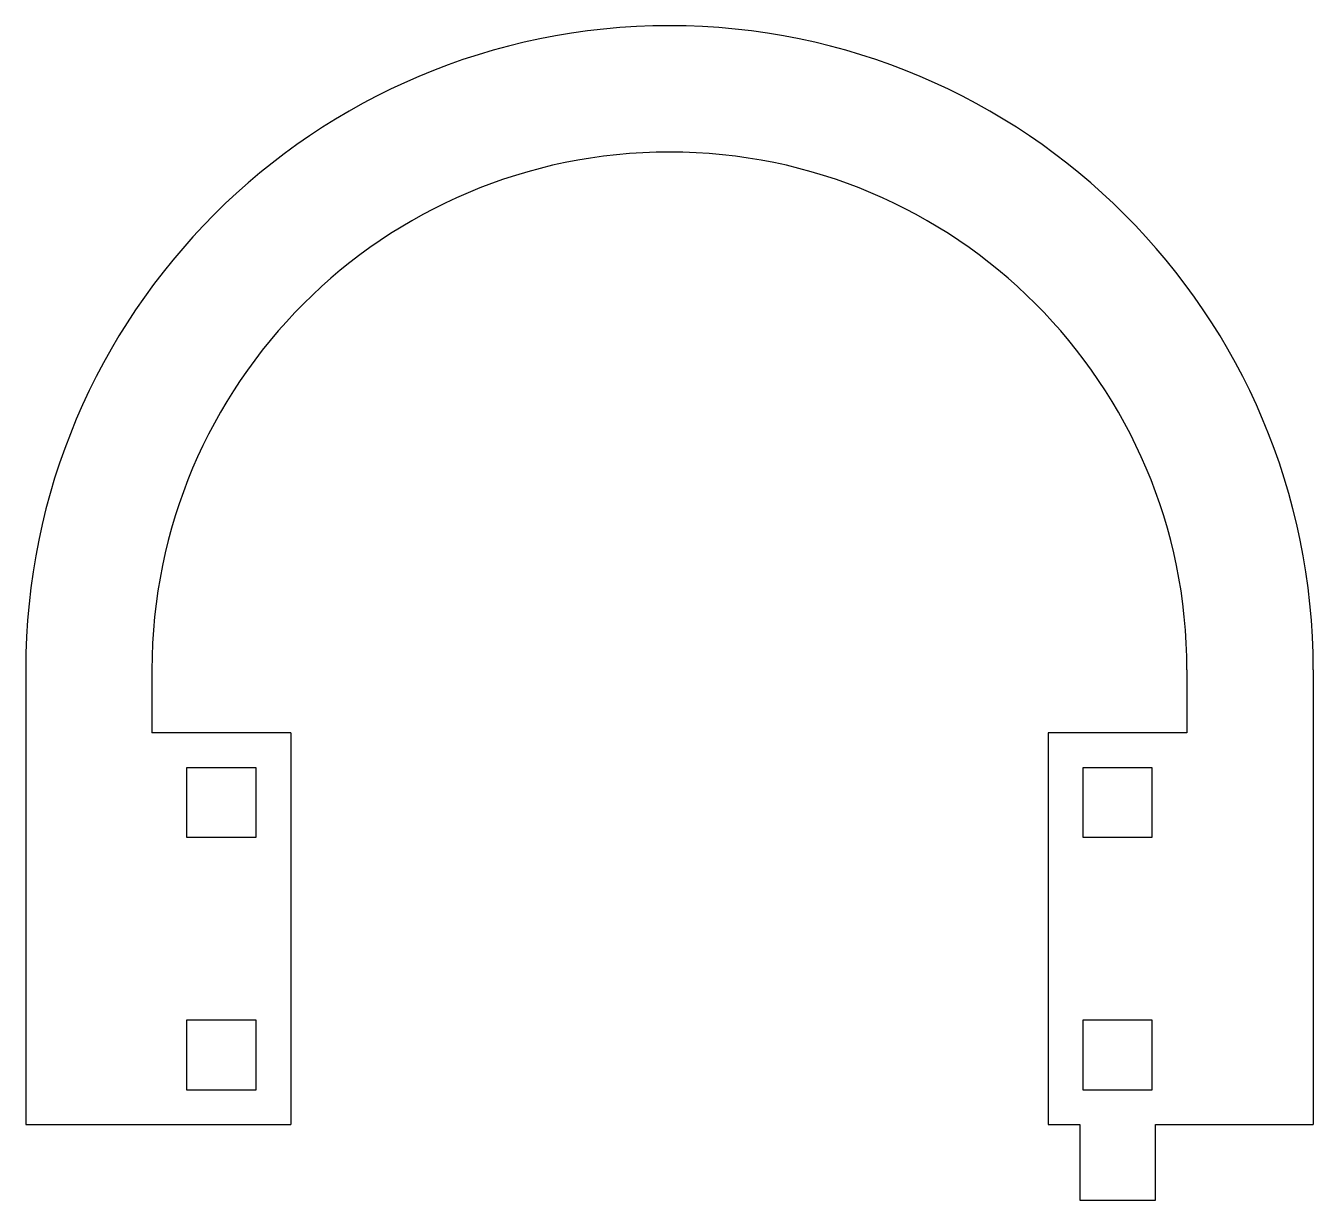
# Model space of a CAD drawing. Header units: millimetres. Extents: x 3077 to 3179, y 1421 to 1514.
import ezdxf

# ---------------------------------------------------------------- set-up
doc = ezdxf.new("R2010")
doc.units = ezdxf.units.MM

msp = doc.modelspace()

# ---------------------------------------------------------------- linework, layer by layer
for p, q in [((3076.53, 1463.17), (3076.53, 1427.17)), ((3086.53, 1463.17), (3086.53, 1458.17)), ((3168.53, 1463.17), (3168.53, 1458.17)), ((3178.53, 1463.17), (3178.53, 1427.17)), ((3097.53, 1458.17), (3097.53, 1427.17)), ((3157.53, 1458.17), (3157.53, 1427.17)), ((3076.53, 1427.17), (3086.53, 1427.17)), ((3166.03, 1427.17), (3178.53, 1427.17))]:
    msp.add_line(p, q)
for points in [[(3097.53, 1458.17), (3086.53, 1458.17)], [(3168.53, 1458.17), (3157.53, 1458.17)], [(3086.53, 1427.17), (3097.53, 1427.17)], [(3157.53, 1427.17), (3160.03, 1427.17)], [(3160.03, 1427.17), (3160.03, 1421.17), (3166.03, 1421.17), (3166.03, 1427.17)]]:
    msp.add_lwpolyline(points)
for points in [[(3094.78, 1455.42), (3089.28, 1455.42), (3089.28, 1449.92), (3094.78, 1449.92)], [(3165.78, 1455.42), (3160.28, 1455.42), (3160.28, 1449.92), (3165.78, 1449.92)], [(3094.78, 1435.42), (3089.28, 1435.42), (3089.28, 1429.92), (3094.78, 1429.92)], [(3165.78, 1435.42), (3160.28, 1435.42), (3160.28, 1429.92), (3165.78, 1429.92)]]:
    msp.add_lwpolyline(points, close=True)
for radius in [51, 41]:
    msp.add_arc((3127.53, 1463.17), radius, 0, 180)

doc.saveas('drawing.dxf')
